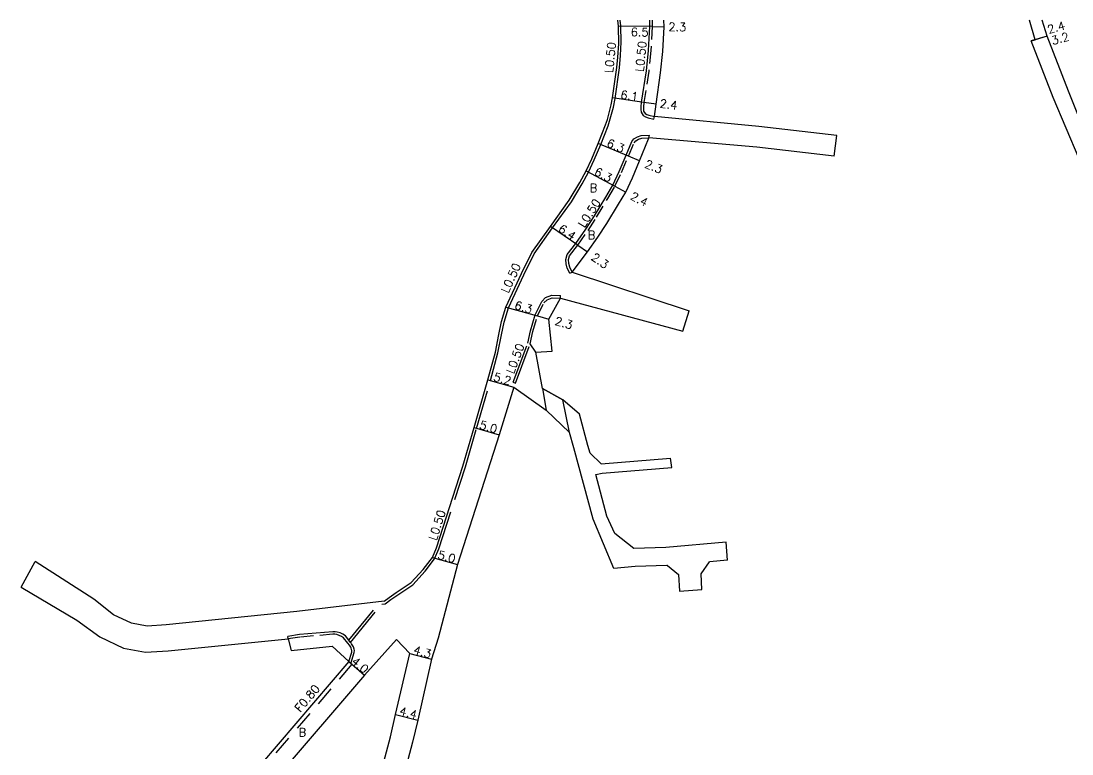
# Model space of a CAD drawing. Header units: metres. Extents: x -4000 to -3200, y -110400 to -109800.
# Drawn here: x -3706.6 to -3504, y -110187.7 to -110046.4 of the extents above; entities that cross this region are included whole.
import ezdxf

# ---------------------------------------------------------------- set-up
doc = ezdxf.new("R2010")
doc.units = ezdxf.units.M
doc.header["$LTSCALE"] = 2.5
for name, pattern in [('2213000', [1.5, 1, -0.5]), ('2232000', [2.5, 1.5, -1]), ('2233000', [4, 3, -1])]:
    doc.linetypes.add(name, pattern=pattern)
for name, color, linetype in [('2101000', 177, 'Continuous'), ('2102000', 191, 'Continuous'), ('2102001', 191, 'Continuous'), ('2203000', 5, 'Continuous'), ('2213000', 6, '2213000'), ('2232000', 4, '2232000'), ('2233000', 62, '2233000'), ('9201100', 215, 'Continuous'), ('9201500', 222, 'Continuous'), ('9202100', 82, 'Continuous'), ('9203500', 155, 'Continuous'), ('9301100', 77, 'Continuous')]:
    doc.layers.add(name, color=color, linetype=linetype)
doc.styles.add('Dm_Anotation', font='txt.shx', dxfattribs={"bigfont": 'pscdm.shx'})

msp = doc.modelspace()

# ---------------------------------------------------------------- linework, layer by layer
at = {"layer": '2101000'}
for points in [[(-3616.59, -110115.57), (-3615.15, -110110.24), (-3614.47, -110106.82), (-3613.98, -110104.34), (-3613.12, -110101.56), (-3610.16, -110095.11), (-3608.14, -110091.06), (-3604.57, -110086.01), (-3600.93, -110080.97), (-3598.86, -110077.55), (-3597.68, -110075.32), (-3596.57, -110072.96), (-3595.32, -110070.04), (-3593.91, -110066.43), (-3593.57, -110065.39), (-3592.83, -110062.57), (-3592.59, -110061.24), (-3591.75, -110055.35), (-3591.55, -110053.38), (-3591.39, -110050.81), (-3591.45, -110047.38), (-3591.58, -110046.27)], [(-3584.51, -110064.81), (-3584.17, -110062.44), (-3583.31, -110056.38), (-3582.9, -110052.29), (-3582.65, -110047.53), (-3582.67, -110046.27)], [(-3482.75, -110108.81), (-3483.19, -110108.04), (-3486.11, -110103.05), (-3489.8, -110096.92), (-3494.13, -110089.21), (-3495.97, -110086.09), (-3499.54, -110079.35), (-3502.62, -110073), (-3507.63, -110061.18), (-3511.89, -110050.23), (-3511.12, -110050.01), (-3512.2, -110046.27)], [(-3482.75, -110102.63), (-3483.45, -110101.46), (-3486.84, -110095.26), (-3491.43, -110087.49), (-3493.22, -110084.46), (-3497.1, -110077.89), (-3499.96, -110071.85), (-3504.67, -110059.95), (-3508.82, -110049.35), (-3509.78, -110046.27)], [(-3600.36, -110094.82), (-3597.39, -110090.93), (-3595.39, -110088.09), (-3593.71, -110085.46), (-3591.46, -110081.75), (-3589.99, -110079.4), (-3588.75, -110076.62), (-3587.38, -110073.34), (-3585.63, -110069.14), (-3585.57, -110068.91)], [(-3607.34, -110110.25), (-3604.2, -110110.04), (-3604.83, -110103.86), (-3602.6, -110099.83)], [(-3611.59, -110117.01), (-3614.46, -110126.19), (-3622.49, -110151.2), (-3626.2, -110165.41), (-3627.48, -110169.43), (-3630.14, -110181.18), (-3631.14, -110185.46), (-3636.3, -110204.88), (-3641.45, -110222), (-3642.96, -110227.07), (-3640.47, -110227.85)], [(-3636.6, -110158.26), (-3635.62, -110157.53), (-3634.26, -110156.61), (-3631.38, -110154.69), (-3629.08, -110152.14), (-3627.3, -110149.85), (-3626.5, -110148), (-3621.41, -110132.24), (-3619.26, -110124.8), (-3616.59, -110115.57)], [(-3663.66, -110282.98), (-3663.24, -110282), (-3656.26, -110266.38), (-3655.22, -110263.71), (-3653.49, -110258.44), (-3652.76, -110254.92), (-3651.93, -110248.63), (-3651, -110241.79), (-3648.43, -110230.38), (-3646.96, -110225.82), (-3645.25, -110220.49), (-3640.55, -110203.72), (-3635.41, -110184.39), (-3634.4, -110180.1), (-3631.64, -110168.32), (-3634.2, -110165.67)], [(-3640.4, -110172.5), (-3634.2, -110165.67)], [(-3643.44, -110169.9), (-3660.43, -110189.78)], [(-3640.4, -110172.5), (-3657.39, -110192.38)]]:
    msp.add_lwpolyline(points, dxfattribs=at)
at = {"layer": '2102000'}
for points in [[(-3549.36, -110068.48), (-3564.35, -110066.73), (-3584.51, -110064.81)], [(-3549.83, -110072.45), (-3564.79, -110070.71), (-3585.57, -110068.91)], [(-3600.36, -110094.82), (-3577.83, -110102.29)], [(-3602.6, -110099.83), (-3579.03, -110106.22)], [(-3606.1, -110117.26), (-3607.34, -110110.25)], [(-3611.59, -110117.01), (-3605.38, -110121.43)], [(-3606.1, -110117.26), (-3602.15, -110119.43)], [(-3596.92, -110129.7), (-3597.31, -110128.26), (-3598.97, -110122.18), (-3602.15, -110119.43)], [(-3600.89, -110125.77), (-3605.38, -110121.43)], [(-3581.98, -110151.37), (-3582.09, -110151.38), (-3588.21, -110151.57), (-3592.3, -110151.99), (-3596.3, -110142.43), (-3600.05, -110128.67), (-3600.89, -110125.77)], [(-3596.92, -110129.7), (-3594.79, -110131.79), (-3581.39, -110130.71)], [(-3595.82, -110133.84), (-3594.56, -110133.59), (-3581.16, -110132.51)], [(-3570.69, -110146.9), (-3582.29, -110147.89), (-3588.45, -110148.08), (-3592.11, -110145.23), (-3593.7, -110141.84), (-3595.82, -110133.84)], [(-3636.6, -110158.26), (-3653.42, -110160.22), (-3678.59, -110162.85), (-3682.28, -110163.05), (-3685.32, -110162.52), (-3688.75, -110160.89), (-3692.56, -110157.9), (-3703.85, -110150.59)], [(-3581.98, -110151.37), (-3579.85, -110153.14), (-3579.66, -110156.34)], [(-3575.38, -110155.98), (-3575.51, -110152.99), (-3573.86, -110150.68)], [(-3570.39, -110150.38), (-3573.86, -110150.68)], [(-3706.6, -110155.58), (-3695.85, -110161.91), (-3691.4, -110165.16), (-3686.85, -110167.33), (-3682.58, -110168.07), (-3678.21, -110167.84), (-3655.09, -110165.54), (-3654.55, -110167.75), (-3646.62, -110166.94), (-3643.44, -110169.9)]]:
    msp.add_lwpolyline(points, dxfattribs=at)
at = {"layer": '2102001'}
for points in [[(-3549.83, -110072.45), (-3549.36, -110068.48)], [(-3579.03, -110106.22), (-3577.83, -110102.29)], [(-3581.16, -110132.51), (-3581.39, -110130.71)], [(-3570.39, -110150.38), (-3570.69, -110146.9)], [(-3706.6, -110155.58), (-3703.85, -110150.59)], [(-3579.66, -110156.34), (-3575.38, -110155.98)]]:
    msp.add_lwpolyline(points, dxfattribs=at)
at = {"layer": '2203000'}
for points in [[(-3606.1, -110117.26), (-3602.15, -110119.43)], [(-3600.89, -110125.77), (-3605.38, -110121.43)]]:
    msp.add_lwpolyline(points, dxfattribs=at)
at = {"layer": '2213000'}
for points in [[(-3584.97, -110046.27), (-3584.95, -110047.49), (-3585.19, -110052.12), (-3585.6, -110056.1), (-3586.55, -110062.1), (-3586.64, -110062.97), (-3586.64, -110063.44), (-3586.59, -110063.82), (-3586.3, -110064.24), (-3585.98, -110064.45), (-3585.6, -110064.59), (-3584.51, -110064.81)], [(-3600.36, -110094.82), (-3600.84, -110093.87), (-3601.02, -110093.14), (-3601.07, -110092.42), (-3600.85, -110091.67), (-3599.27, -110089.6), (-3597.3, -110086.8), (-3595.66, -110084.24), (-3593.46, -110080.61), (-3592.11, -110078.28), (-3590.83, -110075.64), (-3589.5, -110072.46), (-3588.43, -110069.89), (-3588.12, -110069.5), (-3587.6, -110069.17), (-3586.95, -110069.01), (-3585.57, -110068.91)], [(-3607.34, -110110.25), (-3608.44, -110108.64), (-3607.93, -110106.3), (-3607.05, -110103.26), (-3605.83, -110100.76), (-3605.2, -110100.17), (-3604.23, -110099.79), (-3602.6, -110099.83)], [(-3643.44, -110169.9), (-3642.86, -110168.1), (-3642.85, -110167.76), (-3642.87, -110167.61), (-3642.97, -110167.26), (-3643.04, -110167.1), (-3643.3, -110166.76), (-3643.62, -110166.36), (-3644.42, -110165.31), (-3644.83, -110165.05), (-3645.28, -110164.85), (-3645.75, -110164.71), (-3646.11, -110164.65), (-3646.5, -110164.64), (-3652.87, -110165.19), (-3655.09, -110165.54)]]:
    msp.add_lwpolyline(points, dxfattribs=at)
at = {"layer": '2232000'}
for points in [[(-3642.83, -110170.42), (-3659.89, -110190.37)], [(-3642.83, -110170.42), (-3643.02, -110170.25), (-3643.44, -110169.9)]]:
    msp.add_lwpolyline(points, dxfattribs=at)
at = {"layer": '2233000'}
for points in [[(-3616.11, -110115.7), (-3614.67, -110110.35), (-3613.98, -110106.94), (-3613.5, -110104.47), (-3612.64, -110101.72), (-3609.71, -110095.33), (-3607.71, -110091.32), (-3604.17, -110086.3), (-3600.51, -110081.24), (-3598.42, -110077.8), (-3597.23, -110075.55), (-3596.11, -110073.17), (-3594.86, -110070.22), (-3593.44, -110066.6), (-3593.02, -110065.3), (-3592.41, -110063.05), (-3592.09, -110061.32), (-3591.26, -110055.41), (-3591.02, -110053.09), (-3590.9, -110050.49), (-3590.95, -110047.34), (-3591.08, -110046.27)], [(-3585.47, -110046.27), (-3585.45, -110047.48), (-3585.69, -110052.08), (-3586.09, -110056.04), (-3587.04, -110062.03), (-3587.14, -110062.94), (-3587.14, -110063.47), (-3587.07, -110064), (-3586.66, -110064.6), (-3586.21, -110064.9), (-3585.74, -110065.08), (-3584.61, -110065.31)], [(-3584.61, -110065.31), (-3584.51, -110064.81)], [(-3600.8, -110095.04), (-3601.31, -110094.05), (-3601.51, -110093.22), (-3601.57, -110092.37), (-3601.31, -110091.45), (-3599.68, -110089.3), (-3597.71, -110086.52), (-3596.08, -110083.98), (-3593.89, -110080.36), (-3592.55, -110078.04), (-3591.28, -110075.43), (-3589.96, -110072.27), (-3588.87, -110069.64), (-3588.46, -110069.12), (-3587.8, -110068.71), (-3587.03, -110068.51), (-3585.43, -110068.4)], [(-3585.57, -110068.91), (-3585.43, -110068.4)], [(-3600.8, -110095.04), (-3600.36, -110094.82)], [(-3608.93, -110108.5), (-3608.41, -110106.17), (-3607.52, -110103.08), (-3606.24, -110100.46), (-3605.48, -110099.73), (-3604.31, -110099.29), (-3602.59, -110099.33)], [(-3602.6, -110099.83), (-3602.59, -110099.33)], [(-3611.76, -110116.03), (-3608.93, -110108.5)], [(-3611.29, -110116.2), (-3608.44, -110108.64)], [(-3643.11, -110166.2), (-3637.04, -110158.82), (-3636.41, -110158.74), (-3635.33, -110157.94), (-3633.98, -110157.02), (-3631.05, -110155.08), (-3628.7, -110152.46), (-3626.87, -110150.11), (-3626.04, -110148.18), (-3620.93, -110132.38), (-3618.78, -110124.94), (-3616.11, -110115.7)], [(-3611.76, -110116.03), (-3611.29, -110116.2)], [(-3643.42, -110165.79), (-3637.3, -110158.34)], [(-3643.02, -110170.25), (-3642.36, -110168.18), (-3642.35, -110167.74), (-3642.38, -110167.5), (-3642.5, -110167.08), (-3642.61, -110166.84), (-3642.91, -110166.46), (-3642.97, -110166.38), (-3643.11, -110166.2), (-3643.42, -110165.79), (-3644.07, -110164.94), (-3644.59, -110164.61), (-3645.1, -110164.38), (-3645.64, -110164.22), (-3646.06, -110164.15), (-3646.52, -110164.14), (-3652.93, -110164.7), (-3655.17, -110165.04)], [(-3655.09, -110165.54), (-3655.17, -110165.04)]]:
    msp.add_lwpolyline(points, dxfattribs=at)
at = {"layer": '9201100'}
for points in [[(-3584.95, -110047.49), (-3591.45, -110047.38)], [(-3584.95, -110047.49), (-3582.65, -110047.53)], [(-3508.82, -110049.35), (-3511.89, -110050.23)], [(-3508.82, -110049.35), (-3511.12, -110050.01)], [(-3586.55, -110062.1), (-3592.59, -110061.24)], [(-3584.17, -110062.44), (-3586.55, -110062.1)], [(-3589.5, -110072.46), (-3595.32, -110070.04)], [(-3587.38, -110073.34), (-3589.5, -110072.46)], [(-3597.68, -110075.32), (-3592.11, -110078.28)], [(-3592.11, -110078.28), (-3589.99, -110079.4)], [(-3599.27, -110089.6), (-3604.57, -110086.01)], [(-3599.27, -110089.6), (-3597.39, -110090.93)], [(-3613.12, -110101.56), (-3607.05, -110103.26)], [(-3607.05, -110103.26), (-3604.83, -110103.86)], [(-3616.59, -110115.57), (-3611.59, -110117.01)], [(-3619.26, -110124.8), (-3614.46, -110126.19)], [(-3627.3, -110149.85), (-3622.49, -110151.2)], [(-3631.64, -110168.32), (-3627.48, -110169.43)], [(-3643.44, -110169.9), (-3640.4, -110172.5)], [(-3634.4, -110180.1), (-3630.14, -110181.18)]]:
    msp.add_lwpolyline(points, dxfattribs=at)
at = {"layer": '9301100'}
msp.add_lwpolyline([(-3600.89, -110125.77), (-3602.15, -110119.43), (-3606.1, -110117.26), (-3605.38, -110121.43)], close=True, dxfattribs=at)

# ---------------------------------------------------------------- texts
at = {"layer": '9201500', "style": 'Dm_Anotation'}
for s, rotation, p in [('6.5', 358.9994, (-3589.09, -110049.32)), ('2.3', 358.9994, (-3581.83, -110048.32)), ('2.4', 15.9855, (-3508.5, -110048.9)), ('3.2', 15.9855, (-3507.73, -110051.04)), ('6.1', 351.9272, (-3591.14, -110061.35)), ('2.4', 351.9272, (-3583.57, -110063.03)), ('6.3', 337.3867, (-3593.85, -110070.54)), ('2.3', 337.3867, (-3586.53, -110074.56)), ('6.3', 332.0587, (-3596.26, -110075.96)), ('2.4', 332.0587, (-3589.31, -110080.67)), ('6.4', 325.9408, (-3603.19, -110086.83)), ('2.3', 324.7169, (-3596.84, -110092.3)), ('6.3', 344.3474, (-3611.6, -110101.88)), ('2.3', 344.9629, (-3603.83, -110104.96)), ('5.2', 343.8652, (-3615.68, -110115.68)), ('5.0', 343.8736, (-3618.37, -110124.96)), ('5.0', 344.3134, (-3626.41, -110150)), ('4.3', 345.1034, (-3631.08, -110168.37)), ('4.0', 319.4798, (-3643.07, -110170.08)), ('4.4', 345.7612, (-3633.79, -110180.15))]:
    msp.add_text(s, height=1.6, rotation=rotation, dxfattribs=at).set_placement(p)
at = {"layer": '9202100', "style": 'Dm_Anotation'}
for p in [(-3596.99, -110079.39), (-3597.34, -110088.47), (-3653.09, -110184.33)]:
    msp.add_text('B', height=1.6, dxfattribs=at).set_placement(p)
at = {"layer": '9203500', "style": 'Dm_Anotation'}
for s, rotation, p in [('L0.50', 84.2047, (-3592.53, -110056.49)), ('L0.50', 84.2047, (-3586.62, -110056.29)), ('L0.50', 57.4249, (-3597.99, -110086.4)), ('L0.50', 65.363, (-3612.7, -110099)), ('L0.50', 69.3703, (-3611.64, -110114.56)), ('L0.50', 72.0922, (-3626.55, -110146.69)), ('F0.80', 49.48, (-3652.8, -110179.8))]:
    msp.add_text(s, height=1.6, rotation=rotation, dxfattribs=at).set_placement(p)

doc.saveas('drawing.dxf')
